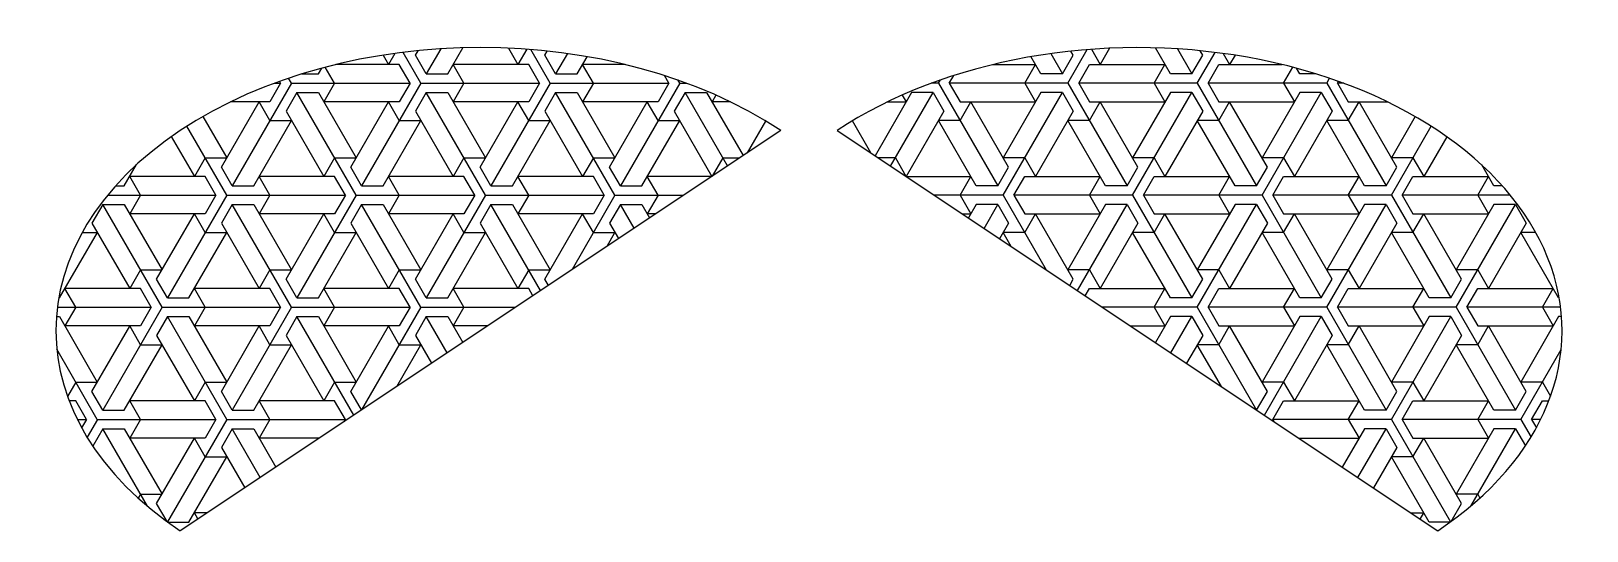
# Model space of a CAD drawing. Header units: millimetres. Extents: x -44 to 44, y -12.6 to 15.6.
import ezdxf

# ---------------------------------------------------------------- set-up
doc = ezdxf.new("R2010")
doc.units = ezdxf.units.MM
doc.layers.get('0').update_dxf_attribs({"lineweight": 25, "true_color": 0xffffff})

msp = doc.modelspace()

# ---------------------------------------------------------------- hatches: boundary and pattern name
h = msp.add_hatch()
h.set_pattern_fill('ESCHER', color=256, scale=0.24, angle=180, style=0)
edge = h.paths.add_edge_path(flags=0)
edge.add_ellipse((-18.571, -1.314), major_axis=(-24, 0), ratio=0.666667, start_angle=-146.30993, end_angle=33.69007, ccw=False)
edge.add_line((-1.6, 10), (-35.541, -12.627))
h = msp.add_hatch()
h.set_pattern_fill('ESCHER', color=256, scale=0.24, style=0)
edge = h.paths.add_edge_path(flags=0)
edge.add_ellipse((18.571, -1.314), major_axis=(24, 0), ratio=0.666667, start_angle=326.30993, end_angle=506.30993)
edge.add_line((1.6, 10), (35.541, -12.627))

# ---------------------------------------------------------------- linework, layer by layer
for p, q in [((-1.6, 10), (-35.541, -12.627)), ((1.6, 10), (35.541, -12.627))]:
    msp.add_line(p, q)
for centre, major_axis, start_param, end_param in [((-18.571, -1.314), (-24, 0), 3.926991, 7.068583), ((18.571, -1.314), (24, 0), 5.497787, 8.63938)]:
    msp.add_ellipse(centre, major_axis=major_axis, ratio=0.666667, start_param=start_param, end_param=end_param)

doc.saveas('drawing.dxf')
